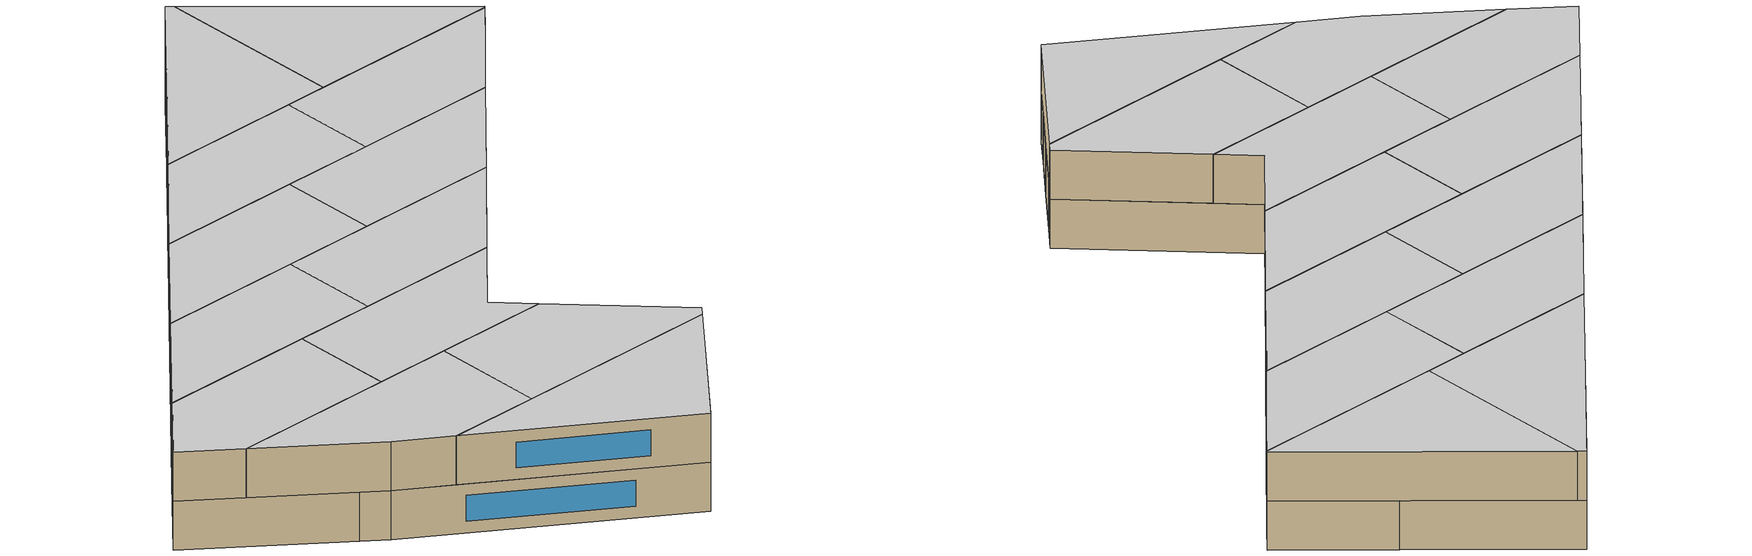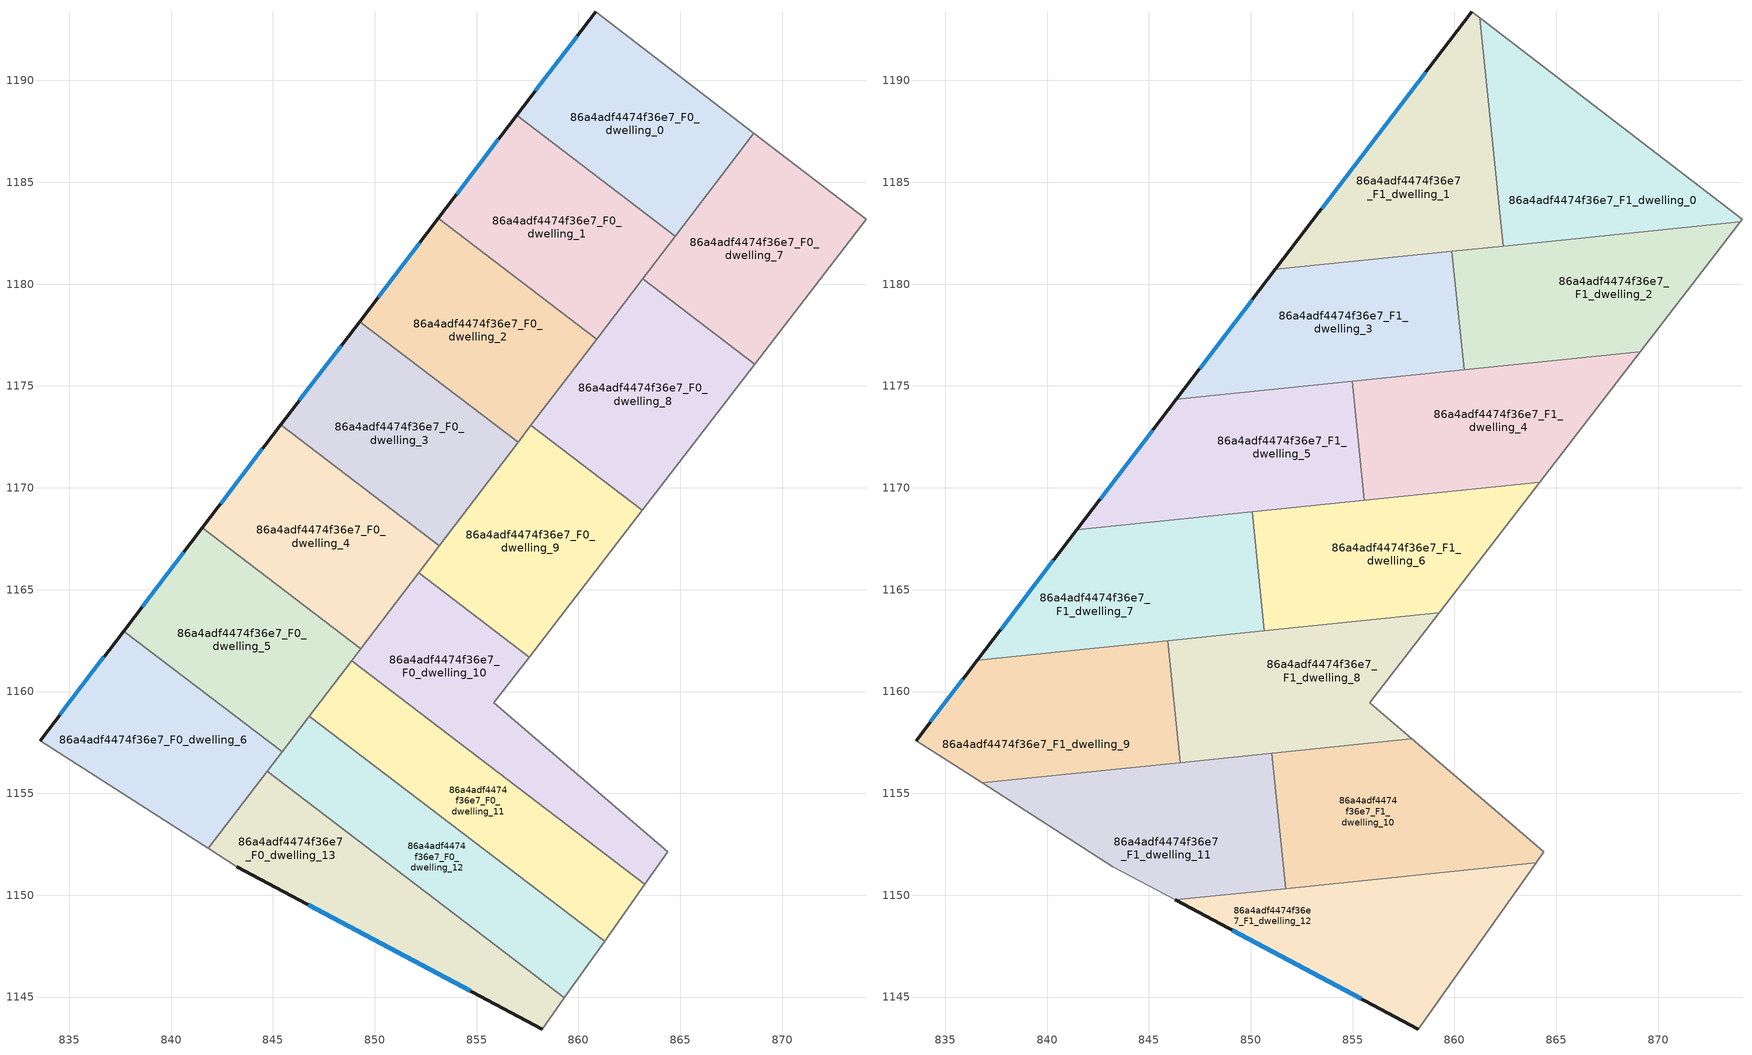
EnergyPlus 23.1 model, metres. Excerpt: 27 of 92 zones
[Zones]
86a4adf4474f36e7_F0_dwelling_0
 floor ground (EU_floor_Construction): 868.61,1187.41 864.76,1182.36 856.98,1188.29 860.85,1193.37 z0
 wall outside (EU_wall_Construction): 860.85,1193.37 856.98,1188.29 z0:3
 wall adiabatic (EU_wall_Construction): 868.61,1187.41 860.85,1193.37 z0:3
 wall to 86a4adf4474f36e7_F0_dwelling_1 (EU_wall_Construction): 856.98,1188.29 864.76,1182.36 z0:3
 wall to 86a4adf4474f36e7_F0_dwelling_7 (EU_wall_Construction): 864.76,1182.36 868.61,1187.41 z0:3
 window (EU_Window_Construction): 859.94,1192.18 857.89,1189.48 z0.7:2.3
 ceiling adiabatic (EU_roof_Construction): 864.76,1182.36 868.61,1187.41 861.23,1193.07 862.13,1184.37 z3
86a4adf4474f36e7_F0_dwelling_1
 floor ground (EU_floor_Construction): 864.76,1182.36 860.9,1177.3 853.12,1183.23 856.98,1188.29 z0
 wall outside (EU_wall_Construction): 856.98,1188.29 853.12,1183.23 z0:3
 wall to 86a4adf4474f36e7_F0_dwelling_2 (EU_wall_Construction): 853.12,1183.23 860.9,1177.3 z0:3
 wall to 86a4adf4474f36e7_F0_dwelling_8 (EU_wall_Construction): 860.9,1177.3 863.15,1180.25 z0:3
 wall to 86a4adf4474f36e7_F0_dwelling_7 (EU_wall_Construction): 863.15,1180.25 864.76,1182.36 z0:3
 window (EU_Window_Construction): 856.08,1187.1 854.03,1184.42 z0.7:2.3
 ceiling adiabatic (EU_roof_Construction): 864.56,1182.1 864.76,1182.36 862.13,1184.37 862.39,1181.87 z3
86a4adf4474f36e7_F0_dwelling_10
 floor ground (EU_floor_Construction): 857.57,1161.69 855.84,1159.44 864.39,1152.12 863.27,1150.54 848.87,1161.52 852.15,1165.83 z0
 wall to 86a4adf4474f36e7_F0_dwelling_11 (EU_wall_Construction): 848.87,1161.52 863.27,1150.54 z0:3
 wall to 86a4adf4474f36e7_F0_dwelling_9 (EU_wall_Construction): 857.57,1161.69 852.15,1165.83 z0:3
 wall adiabatic (EU_wall_Construction): 863.27,1150.54 864.39,1152.12 855.84,1159.44 857.57,1161.69 z0:3
 wall to 86a4adf4474f36e7_F0_dwelling_4 (EU_wall_Construction): 852.15,1165.83 849.31,1162.1 z0:3
 wall to 86a4adf4474f36e7_F0_dwelling_5 (EU_wall_Construction): 849.31,1162.1 848.87,1161.52 z0:3
86a4adf4474f36e7_F0_dwelling_11
 floor ground (EU_floor_Construction): 863.27,1150.54 861.28,1147.74 846.79,1158.8 848.87,1161.52 z0
 wall adiabatic (EU_wall_Construction): 861.28,1147.74 863.27,1150.54 z0:3
 wall to 86a4adf4474f36e7_F0_dwelling_12 (EU_wall_Construction): 846.79,1158.8 861.28,1147.74 z0:3
 wall to 86a4adf4474f36e7_F0_dwelling_5 (EU_wall_Construction): 848.87,1161.52 846.79,1158.8 z0:3
86a4adf4474f36e7_F0_dwelling_12
 floor ground (EU_floor_Construction): 861.28,1147.74 859.31,1144.96 844.72,1156.09 846.79,1158.8 z0
 wall adiabatic (EU_wall_Construction): 859.31,1144.96 861.28,1147.74 z0:3
 wall to 86a4adf4474f36e7_F0_dwelling_13 (EU_wall_Construction): 844.72,1156.09 859.31,1144.96 z0:3
 wall to 86a4adf4474f36e7_F0_dwelling_6 (EU_wall_Construction): 845.45,1157.04 844.72,1156.09 z0:3
 wall to 86a4adf4474f36e7_F0_dwelling_5 (EU_wall_Construction): 846.79,1158.8 845.45,1157.04 z0:3
86a4adf4474f36e7_F0_dwelling_13
 floor ground (EU_floor_Construction): 859.31,1144.96 858.22,1143.43 843.22,1151.41 841.83,1152.3 844.72,1156.09 z0
 wall outside (EU_wall_Construction): 843.22,1151.41 858.22,1143.43 z0:3
 wall adiabatic (EU_wall_Construction): 858.22,1143.43 859.31,1144.96 / 841.83,1152.3 843.22,1151.41 z0:3
 wall to 86a4adf4474f36e7_F0_dwelling_6 (EU_wall_Construction): 844.72,1156.09 841.83,1152.3 z0:3
 window (EU_Window_Construction): 846.75,1149.53 854.7,1145.3 z0.7:2.3
86a4adf4474f36e7_F0_dwelling_2
 floor ground (EU_floor_Construction): 860.9,1177.3 857.03,1172.23 849.26,1178.16 853.12,1183.23 z0
 wall outside (EU_wall_Construction): 853.12,1183.23 849.26,1178.16 z0:3
 wall to 86a4adf4474f36e7_F0_dwelling_3 (EU_wall_Construction): 849.26,1178.16 857.03,1172.23 z0:3
 wall to 86a4adf4474f36e7_F0_dwelling_9 (EU_wall_Construction): 857.03,1172.23 857.67,1173.06 z0:3
 wall to 86a4adf4474f36e7_F0_dwelling_8 (EU_wall_Construction): 857.67,1173.06 860.9,1177.3 z0:3
 window (EU_Window_Construction): 852.21,1182.04 850.17,1179.35 z0.7:2.3
86a4adf4474f36e7_F0_dwelling_3
 floor ground (EU_floor_Construction): 857.03,1172.23 853.17,1167.17 845.4,1173.1 849.26,1178.16 z0
 wall outside (EU_wall_Construction): 849.26,1178.16 845.4,1173.1 z0:3
 wall to 86a4adf4474f36e7_F0_dwelling_4 (EU_wall_Construction): 845.4,1173.1 853.17,1167.17 z0:3
 wall to 86a4adf4474f36e7_F0_dwelling_9 (EU_wall_Construction): 853.17,1167.17 857.03,1172.23 z0:3
 window (EU_Window_Construction): 848.35,1176.97 846.3,1174.29 z0.7:2.3
86a4adf4474f36e7_F0_dwelling_4
 floor ground (EU_floor_Construction): 853.17,1167.17 849.31,1162.1 841.53,1168.04 845.4,1173.1 z0
 wall outside (EU_wall_Construction): 845.4,1173.1 841.53,1168.04 z0:3
 wall to 86a4adf4474f36e7_F0_dwelling_5 (EU_wall_Construction): 841.53,1168.04 849.31,1162.1 z0:3
 wall to 86a4adf4474f36e7_F0_dwelling_9 (EU_wall_Construction): 852.15,1165.83 853.17,1167.17 z0:3
 window (EU_Window_Construction): 844.49,1171.91 842.44,1169.22 z0.7:2.3
86a4adf4474f36e7_F0_dwelling_5
 floor ground (EU_floor_Construction): 849.31,1162.1 845.45,1157.04 837.67,1162.97 841.53,1168.04 z0
 wall outside (EU_wall_Construction): 841.53,1168.04 837.67,1162.97 z0:3
 wall to 86a4adf4474f36e7_F0_dwelling_6 (EU_wall_Construction): 837.67,1162.97 845.45,1157.04 z0:3
 window (EU_Window_Construction): 840.63,1166.85 838.58,1164.16 z0.7:2.3
86a4adf4474f36e7_F0_dwelling_6
 floor ground (EU_floor_Construction): 845.45,1157.04 841.83,1152.3 833.57,1157.59 837.67,1162.97 z0
 wall outside (EU_wall_Construction): 837.67,1162.97 833.57,1157.59 z0:3
 wall adiabatic (EU_wall_Construction): 833.57,1157.59 841.83,1152.3 z0:3
 window (EU_Window_Construction): 836.71,1161.71 834.53,1158.85 z0.7:2.3
86a4adf4474f36e7_F0_dwelling_7
 floor ground (EU_floor_Construction): 874.12,1183.18 872.83,1181.5 868.65,1176.07 863.15,1180.25 868.61,1187.41 z0
 wall adiabatic (EU_wall_Construction): 868.65,1176.07 872.83,1181.5 874.12,1183.18 868.61,1187.41 z0:3
 wall to 86a4adf4474f36e7_F0_dwelling_8 (EU_wall_Construction): 863.15,1180.25 868.65,1176.07 z0:3
 ceiling adiabatic (EU_roof_Construction): 874.03,1183.07 874.12,1183.18 868.61,1187.41 864.56,1182.1 z3
86a4adf4474f36e7_F0_dwelling_8
 floor ground (EU_floor_Construction): 868.65,1176.07 863.13,1168.9 857.67,1173.06 863.15,1180.25 z0
 wall adiabatic (EU_wall_Construction): 863.13,1168.9 868.65,1176.07 z0:3
 wall to 86a4adf4474f36e7_F0_dwelling_9 (EU_wall_Construction): 857.67,1173.06 863.13,1168.9 z0:3
86a4adf4474f36e7_F0_dwelling_9
 floor ground (EU_floor_Construction): 863.13,1168.9 857.57,1161.69 852.15,1165.83 857.67,1173.06 z0
 wall adiabatic (EU_wall_Construction): 857.57,1161.69 863.13,1168.9 z0:3
86a4adf4474f36e7_F1_dwelling_0
 floor adiabatic (EU_floor_Construction): 874.12,1183.18 874.03,1183.07 862.39,1181.87 861.23,1193.07 z3
 wall adiabatic (EU_wall_Construction): 874.03,1183.07 874.12,1183.18 861.23,1193.07 z3:6
 wall to 86a4adf4474f36e7_F1_dwelling_1 (EU_wall_Construction): 861.23,1193.07 862.39,1181.87 z3:6
 wall to 86a4adf4474f36e7_F1_dwelling_2 (EU_wall_Construction): 862.39,1181.87 874.03,1183.07 z3:6
 ceiling to 86a4adf4474f36e7_F2_dwelling_0 (EU_floor_Construction): 874.03,1183.07 874.12,1183.18 861.23,1193.07 862.39,1181.87 z6
86a4adf4474f36e7_F1_dwelling_1
 floor to 86a4adf4474f36e7_F0_dwelling_1 (EU_floor_Construction): 862.13,1184.37 862.39,1181.87 855.79,1181.19 853.12,1183.23 856.98,1188.29 z3
 floor to 86a4adf4474f36e7_F0_dwelling_0 (EU_floor_Construction): 861.23,1193.07 862.13,1184.37 856.98,1188.29 860.85,1193.37 z3
 floor to 86a4adf4474f36e7_F0_dwelling_2 (EU_floor_Construction): 855.79,1181.19 851.21,1180.72 853.12,1183.23 z3
 wall outside (EU_wall_Construction): 860.85,1193.37 851.21,1180.72 z3:6
 wall adiabatic (EU_wall_Construction): 861.23,1193.07 860.85,1193.37 z3:6
 wall to 86a4adf4474f36e7_F1_dwelling_3 (EU_wall_Construction): 851.21,1180.72 859.88,1181.61 z3:6
 wall to 86a4adf4474f36e7_F1_dwelling_2 (EU_wall_Construction): 859.88,1181.61 862.39,1181.87 z3:6
 window (EU_Window_Construction): 858.59,1190.4 853.48,1183.69 z3.7:5.3
 ceiling to 86a4adf4474f36e7_F2_dwelling_1 (EU_floor_Construction): 862.39,1181.87 861.23,1193.07 860.85,1193.37 851.21,1180.72 z6
86a4adf4474f36e7_F1_dwelling_10
 floor to 86a4adf4474f36e7_F0_dwelling_11 (EU_floor_Construction): 862.14,1151.4 857.16,1150.89 851.2,1155.43 851.04,1156.98 854.38,1157.32 z3
 floor to 86a4adf4474f36e7_F0_dwelling_10 (EU_floor_Construction): 864.39,1152.12 864.01,1151.59 862.14,1151.4 854.38,1157.32 857.9,1157.68 z3
 floor to 86a4adf4474f36e7_F0_dwelling_12 (EU_floor_Construction): 857.16,1150.89 852.21,1150.38 851.68,1150.79 851.2,1155.43 z3
 floor to 86a4adf4474f36e7_F0_dwelling_13 (EU_floor_Construction): 852.21,1150.38 851.72,1150.33 851.68,1150.79 z3
 wall adiabatic (EU_wall_Construction): 864.01,1151.59 864.39,1152.12 857.9,1157.68 z3:6
 wall to 86a4adf4474f36e7_F1_dwelling_11 (EU_wall_Construction): 851.04,1156.98 851.72,1150.33 z3:6
 wall to 86a4adf4474f36e7_F1_dwelling_12 (EU_wall_Construction): 851.72,1150.33 864.01,1151.59 z3:6
 wall to 86a4adf4474f36e7_F1_dwelling_8 (EU_wall_Construction): 857.9,1157.68 851.04,1156.98 z3:6
 ceiling to 86a4adf4474f36e7_F2_dwelling_10 (EU_floor_Construction): 864.01,1151.59 864.39,1152.12 857.9,1157.68 851.04,1156.98 851.72,1150.33 z6
86a4adf4474f36e7_F1_dwelling_11
 floor to 86a4adf4474f36e7_F0_dwelling_13 (EU_floor_Construction): 851.68,1150.79 851.72,1150.33 846.3,1149.77 843.22,1151.41 841.83,1152.3 844.72,1156.09 z3
 floor to 86a4adf4474f36e7_F0_dwelling_12 (EU_floor_Construction): 851.2,1155.43 851.68,1150.79 844.72,1156.09 844.92,1156.35 849.4,1156.81 z3
 floor to 86a4adf4474f36e7_F0_dwelling_6 (EU_floor_Construction): 844.92,1156.35 841.83,1152.3 836.81,1155.51 z3
 floor to 86a4adf4474f36e7_F0_dwelling_11 (EU_floor_Construction): 851.04,1156.98 851.2,1155.43 849.4,1156.81 z3
 wall adiabatic (EU_wall_Construction): 836.81,1155.51 843.22,1151.41 846.3,1149.77 z3:6
 wall to 86a4adf4474f36e7_F1_dwelling_9 (EU_wall_Construction): 846.53,1156.51 836.81,1155.51 z3:6
 wall to 86a4adf4474f36e7_F1_dwelling_12 (EU_wall_Construction): 846.3,1149.77 851.72,1150.33 z3:6
 wall to 86a4adf4474f36e7_F1_dwelling_8 (EU_wall_Construction): 851.04,1156.98 846.53,1156.51 z3:6
 ceiling to 86a4adf4474f36e7_F2_dwelling_11 (EU_floor_Construction): 851.72,1150.33 851.04,1156.98 836.81,1155.51 843.22,1151.41 846.3,1149.77 z6
86a4adf4474f36e7_F1_dwelling_12
 floor to 86a4adf4474f36e7_F0_dwelling_12 (EU_floor_Construction): 861.28,1147.74 859.31,1144.96 852.21,1150.38 857.16,1150.89 z3
 floor to 86a4adf4474f36e7_F0_dwelling_11 (EU_floor_Construction): 863.27,1150.54 861.28,1147.74 857.16,1150.89 862.14,1151.4 z3
 floor to 86a4adf4474f36e7_F0_dwelling_13 (EU_floor_Construction): 859.31,1144.96 858.22,1143.43 846.3,1149.77 852.21,1150.38 z3
 floor to 86a4adf4474f36e7_F0_dwelling_10 (EU_floor_Construction): 864.01,1151.59 863.27,1150.54 862.14,1151.4 z3
 wall outside (EU_wall_Construction): 846.3,1149.77 858.22,1143.43 z3:6
 wall adiabatic (EU_wall_Construction): 858.22,1143.43 864.01,1151.59 z3:6
 window (EU_Window_Construction): 849.1,1148.28 855.42,1144.92 z3.7:5.3
 ceiling to 86a4adf4474f36e7_F2_dwelling_12 (EU_floor_Construction): 858.22,1143.43 864.01,1151.59 846.3,1149.77 z6
86a4adf4474f36e7_F1_dwelling_2
 floor to 86a4adf4474f36e7_F0_dwelling_7 (EU_floor_Construction): 874.03,1183.07 872.83,1181.5 869.12,1176.68 867.99,1176.57 863.15,1180.25 864.56,1182.1 z3
 floor to 86a4adf4474f36e7_F0_dwelling_1 (EU_floor_Construction): 864.56,1182.1 860.9,1177.3 860.27,1177.77 859.88,1181.61 z3
 floor to 86a4adf4474f36e7_F0_dwelling_2 (EU_floor_Construction): 860.9,1177.3 860.39,1176.63 860.27,1177.77 z3
 floor to 86a4adf4474f36e7_F0_dwelling_8 (EU_floor_Construction): 867.99,1176.57 860.48,1175.79 860.39,1176.63 863.15,1180.25 z3
 wall adiabatic (EU_wall_Construction): 869.12,1176.68 872.83,1181.5 874.03,1183.07 z3:6
 wall to 86a4adf4474f36e7_F1_dwelling_3 (EU_wall_Construction): 859.88,1181.61 860.48,1175.79 z3:6
 wall to 86a4adf4474f36e7_F1_dwelling_4 (EU_wall_Construction): 860.48,1175.79 869.12,1176.68 z3:6
 ceiling to 86a4adf4474f36e7_F2_dwelling_2 (EU_floor_Construction): 869.12,1176.68 872.83,1181.5 874.03,1183.07 859.88,1181.61 860.48,1175.79 z6
86a4adf4474f36e7_F1_dwelling_3
 floor to 86a4adf4474f36e7_F0_dwelling_2 (EU_floor_Construction): 860.27,1177.77 860.39,1176.63 859.69,1175.71 853.33,1175.06 849.26,1178.16 851.21,1180.72 855.79,1181.19 z3
 floor to 86a4adf4474f36e7_F0_dwelling_8 (EU_floor_Construction): 860.39,1176.63 860.48,1175.79 859.69,1175.71 z3
 floor to 86a4adf4474f36e7_F0_dwelling_3 (EU_floor_Construction): 853.33,1175.06 846.34,1174.34 849.26,1178.16 z3
 floor to 86a4adf4474f36e7_F0_dwelling_1 (EU_floor_Construction): 859.88,1181.61 860.27,1177.77 855.79,1181.19 z3
 wall outside (EU_wall_Construction): 851.21,1180.72 846.34,1174.34 z3:6
 wall to 86a4adf4474f36e7_F1_dwelling_5 (EU_wall_Construction): 846.34,1174.34 854.98,1175.23 z3:6
 wall to 86a4adf4474f36e7_F1_dwelling_4 (EU_wall_Construction): 854.98,1175.23 860.48,1175.79 z3:6
 window (EU_Window_Construction): 850.07,1179.22 847.49,1175.84 z3.7:5.3
 ceiling to 86a4adf4474f36e7_F2_dwelling_3 (EU_floor_Construction): 860.48,1175.79 859.88,1181.61 851.21,1180.72 846.34,1174.34 z6
86a4adf4474f36e7_F1_dwelling_4
 floor to 86a4adf4474f36e7_F0_dwelling_8 (EU_floor_Construction): 868.65,1176.07 864.19,1170.28 861.66,1170.02 857.67,1173.06 859.69,1175.71 867.99,1176.57 z3
 floor to 86a4adf4474f36e7_F0_dwelling_2 (EU_floor_Construction): 859.69,1175.71 857.03,1172.23 855.14,1173.68 854.98,1175.23 z3
 floor to 86a4adf4474f36e7_F0_dwelling_7 (EU_floor_Construction): 869.12,1176.68 868.65,1176.07 867.99,1176.57 z3
 floor to 86a4adf4474f36e7_F0_dwelling_9 (EU_floor_Construction): 861.66,1170.02 855.58,1169.39 855.49,1170.21 857.67,1173.06 z3
 floor to 86a4adf4474f36e7_F0_dwelling_3 (EU_floor_Construction): 857.03,1172.23 855.49,1170.21 855.14,1173.68 z3
 wall to 86a4adf4474f36e7_F1_dwelling_5 (EU_wall_Construction): 854.98,1175.23 855.58,1169.39 z3:6
 wall adiabatic (EU_wall_Construction): 864.19,1170.28 869.12,1176.68 z3:6
 wall to 86a4adf4474f36e7_F1_dwelling_6 (EU_wall_Construction): 855.58,1169.39 864.19,1170.28 z3:6
 ceiling to 86a4adf4474f36e7_F2_dwelling_4 (EU_floor_Construction): 864.19,1170.28 869.12,1176.68 854.98,1175.23 855.58,1169.39 z6
86a4adf4474f36e7_F1_dwelling_5
 floor to 86a4adf4474f36e7_F0_dwelling_3 (EU_floor_Construction): 855.14,1173.68 855.49,1170.21 854.81,1169.31 850.89,1168.91 845.4,1173.1 846.34,1174.34 853.33,1175.06 z3
 floor to 86a4adf4474f36e7_F0_dwelling_4 (EU_floor_Construction): 850.89,1168.91 841.64,1167.96 841.54,1168.03 845.4,1173.1 z3
 floor to 86a4adf4474f36e7_F0_dwelling_2 (EU_floor_Construction): 854.98,1175.23 855.14,1173.68 853.33,1175.06 z3
 floor to 86a4adf4474f36e7_F0_dwelling_9 (EU_floor_Construction): 855.49,1170.21 855.58,1169.39 854.81,1169.31 z3
 wall outside (EU_wall_Construction): 846.34,1174.34 841.46,1167.94 z3:6
 wall to 86a4adf4474f36e7_F1_dwelling_7 (EU_wall_Construction): 841.46,1167.94 850.07,1168.83 z3:6
 wall to 86a4adf4474f36e7_F1_dwelling_6 (EU_wall_Construction): 850.07,1168.83 855.58,1169.39 z3:6
 window (EU_Window_Construction): 845.2,1172.84 842.61,1169.44 z3.7:5.3
 ceiling to 86a4adf4474f36e7_F2_dwelling_5 (EU_floor_Construction): 855.58,1169.39 854.98,1175.23 846.34,1174.34 841.46,1167.94 z6
86a4adf4474f36e7_F1_dwelling_6
 floor to 86a4adf4474f36e7_F0_dwelling_9 (EU_floor_Construction): 863.13,1168.9 859.25,1163.86 855.26,1163.45 852.15,1165.83 854.81,1169.31 861.66,1170.02 z3
 floor to 86a4adf4474f36e7_F0_dwelling_3 (EU_floor_Construction): 854.81,1169.31 853.17,1167.17 850.89,1168.91 z3
 floor to 86a4adf4474f36e7_F0_dwelling_8 (EU_floor_Construction): 864.19,1170.28 863.13,1168.9 861.66,1170.02 z3
 floor to 86a4adf4474f36e7_F0_dwelling_10 (EU_floor_Construction): 855.26,1163.45 850.67,1162.98 850.59,1163.78 852.15,1165.83 z3
 floor to 86a4adf4474f36e7_F0_dwelling_4 (EU_floor_Construction): 853.17,1167.17 850.59,1163.78 850.07,1168.83 850.89,1168.91 z3
 wall to 86a4adf4474f36e7_F1_dwelling_7 (EU_wall_Construction): 850.07,1168.83 850.67,1162.98 z3:6
 wall adiabatic (EU_wall_Construction): 859.25,1163.86 864.19,1170.28 z3:6
 wall to 86a4adf4474f36e7_F1_dwelling_8 (EU_wall_Construction): 850.67,1162.98 859.25,1163.86 z3:6
 ceiling to 86a4adf4474f36e7_F2_dwelling_6 (EU_floor_Construction): 859.25,1163.86 864.19,1170.28 850.07,1168.83 850.67,1162.98 z6
86a4adf4474f36e7_F1_dwelling_7
 floor to 86a4adf4474f36e7_F0_dwelling_4 (EU_floor_Construction): 850.07,1168.83 850.59,1163.78 849.92,1162.9 848.46,1162.75 841.64,1167.96 z3
 floor to 86a4adf4474f36e7_F0_dwelling_10 (EU_floor_Construction): 850.59,1163.78 850.67,1162.98 849.92,1162.9 z3
 floor to 86a4adf4474f36e7_F0_dwelling_6 (EU_floor_Construction): 839.21,1161.8 836.57,1161.53 837.67,1162.97 z3
 floor to 86a4adf4474f36e7_F0_dwelling_5 (EU_floor_Construction): 848.46,1162.75 839.21,1161.8 837.67,1162.97 841.46,1167.94 841.64,1167.96 z3
 wall outside (EU_wall_Construction): 841.46,1167.94 836.57,1161.53 z3:6
 wall to 86a4adf4474f36e7_F1_dwelling_9 (EU_wall_Construction): 836.57,1161.53 845.91,1162.49 z3:6
 wall to 86a4adf4474f36e7_F1_dwelling_8 (EU_wall_Construction): 845.91,1162.49 850.67,1162.98 z3:6
 window (EU_Window_Construction): 840.32,1166.44 837.72,1163.03 z3.7:5.3
 ceiling to 86a4adf4474f36e7_F2_dwelling_7 (EU_floor_Construction): 850.67,1162.98 850.07,1168.83 841.46,1167.94 836.57,1161.53 z6
86a4adf4474f36e7_F1_dwelling_8
 floor to 86a4adf4474f36e7_F0_dwelling_10 (EU_floor_Construction): 857.57,1161.69 855.84,1159.44 857.9,1157.68 854.38,1157.32 848.87,1161.52 849.92,1162.9 855.26,1163.45 z3
 floor to 86a4adf4474f36e7_F0_dwelling_11 (EU_floor_Construction): 854.38,1157.32 849.4,1156.81 846.79,1158.8 848.87,1161.52 z3
 floor to 86a4adf4474f36e7_F0_dwelling_9 (EU_floor_Construction): 859.25,1163.86 857.57,1161.69 855.26,1163.45 z3
 floor to 86a4adf4474f36e7_F0_dwelling_4 (EU_floor_Construction): 849.92,1162.9 849.31,1162.1 848.46,1162.75 z3
 floor to 86a4adf4474f36e7_F0_dwelling_12 (EU_floor_Construction): 849.4,1156.81 846.53,1156.51 846.35,1158.22 846.79,1158.8 z3
 floor to 86a4adf4474f36e7_F0_dwelling_5 (EU_floor_Construction): 849.31,1162.1 846.35,1158.22 845.91,1162.49 848.46,1162.75 z3
 wall adiabatic (EU_wall_Construction): 857.9,1157.68 855.84,1159.44 859.25,1163.86 z3:6
 wall to 86a4adf4474f36e7_F1_dwelling_9 (EU_wall_Construction): 845.91,1162.49 846.53,1156.51 z3:6
 ceiling to 86a4adf4474f36e7_F2_dwelling_8 (EU_floor_Construction): 857.9,1157.68 855.84,1159.44 859.25,1163.86 845.91,1162.49 846.53,1156.51 z6
86a4adf4474f36e7_F1_dwelling_9
 floor to 86a4adf4474f36e7_F0_dwelling_6 (EU_floor_Construction): 845.45,1157.04 844.92,1156.35 836.81,1155.51 833.57,1157.59 836.57,1161.53 839.21,1161.8 z3
 floor to 86a4adf4474f36e7_F0_dwelling_5 (EU_floor_Construction): 845.91,1162.49 846.35,1158.22 845.45,1157.04 839.21,1161.8 z3
 floor to 86a4adf4474f36e7_F0_dwelling_12 (EU_floor_Construction): 846.35,1158.22 846.53,1156.51 844.92,1156.35 z3
 wall outside (EU_wall_Construction): 836.57,1161.53 833.57,1157.59 z3:6
 wall adiabatic (EU_wall_Construction): 833.57,1157.59 836.81,1155.51 z3:6
 window (EU_Window_Construction): 835.87,1160.6 834.27,1158.51 z3.7:5.3
 ceiling to 86a4adf4474f36e7_F2_dwelling_9 (EU_floor_Construction): 846.53,1156.51 845.91,1162.49 836.57,1161.53 833.57,1157.59 836.81,1155.51 z6
[Building]
EU S2 Campaign: North Axis=0; Terrain=City; Solar Distribution=FullExterior
[Site:Location]
Budapest.Ferenc.Liszt.Intl.AP: Latitude=47.437; Longitude=19.256; Time Zone=1; Elevation=185
[SizingPeriod:WeatherFileDays]
AnnualSizingPeriod: Begin Month=1; Begin Day of Month=1; End Month=12; End Day of Month=31; Day of Week for Start Day=Monday; Use Weather File Daylight Saving Period=No; Use Weather File Rain and Snow Indicators=No
[MATERIAL]
EU_InternalMass_Material: Roughness=MediumRough; Thickness=0.1; Conductivity=1; Density=1800; Specific Heat=900; Thermal Absorptance=0.9; Solar Absorptance=0.7; Visible Absorptance=0.7
[MATERIAL:NOMASS] Roughness=MediumRough; Thermal Absorptance=0.9; Solar Absorptance=0.7; Visible Absorptance=0.7
Name | Thermal Resistance
EU_wall_NoMass | 0.832559
EU_roof_NoMass | 1.39638
EU_floor_NoMass | 0.872794
[WINDOWMATERIAL:SIMPLEGLAZINGSYSTEM]
EU_Window_SimpleGlazing: UFactor=2.79869; Solar Heat Gain Coefficient=0.75; Visible Transmittance=0.75
[CONSTRUCTION]
EU_wall_Construction: EU_wall_NoMass
EU_roof_Construction: EU_roof_NoMass
EU_floor_Construction: EU_floor_NoMass
EU_Window_Construction: EU_Window_SimpleGlazing
EU_InternalMass_Construction: EU_InternalMass_Material
[ZONE] Type=1; Multiplier=1; Ceiling Height=autocalculate; Floor Area=autocalculate; Part of Total Floor Area=Yes
Name | Volume
86a4adf4474f36e7_F0_dwelling_0 | 186.85
86a4adf4474f36e7_F1_dwelling_0 | 201.235
86a4adf4474f36e7_F0_dwelling_1 | 186.847
86a4adf4474f36e7_F1_dwelling_1; 86a4adf4474f36e7_F1_dwelling_7 | 201.223
86a4adf4474f36e7_F0_dwelling_10; 86a4adf4474f36e7_F0_dwelling_5 | 186.865
86a4adf4474f36e7_F1_dwelling_10 | 201.226
86a4adf4474f36e7_F0_dwelling_11 | 186.878
86a4adf4474f36e7_F1_dwelling_11 | 201.24
86a4adf4474f36e7_F0_dwelling_12 | 186.833
86a4adf4474f36e7_F1_dwelling_12 | 201.221
86a4adf4474f36e7_F0_dwelling_13; 86a4adf4474f36e7_F0_dwelling_3 | 186.855
86a4adf4474f36e7_F0_dwelling_2 | 186.837
86a4adf4474f36e7_F1_dwelling_2; 86a4adf4474f36e7_F1_dwelling_8 | 201.218
86a4adf4474f36e7_F1_dwelling_3 | 201.192
86a4adf4474f36e7_F0_dwelling_4 | 186.849
86a4adf4474f36e7_F1_dwelling_4 | 201.239
86a4adf4474f36e7_F1_dwelling_5 | 201.242
86a4adf4474f36e7_F0_dwelling_6 | 186.852
86a4adf4474f36e7_F1_dwelling_6 | 201.22
86a4adf4474f36e7_F0_dwelling_7 | 186.876
86a4adf4474f36e7_F0_dwelling_8 | 186.854
86a4adf4474f36e7_F0_dwelling_9 | 186.862
86a4adf4474f36e7_F1_dwelling_9 | 201.194
[INTERNALMASS] Construction=EU_InternalMass_Construction
Name | Zone or ZoneList | Surface Area
86a4adf4474f36e7_F0_dwelling_0_EU_InternalMass | 86a4adf4474f36e7_F0_dwelling_0 | 62.2835
86a4adf4474f36e7_F0_dwelling_1_EU_InternalMass | 86a4adf4474f36e7_F0_dwelling_1 | 62.2824
86a4adf4474f36e7_F0_dwelling_2_EU_InternalMass | 86a4adf4474f36e7_F0_dwelling_2 | 62.2789
86a4adf4474f36e7_F0_dwelling_3_EU_InternalMass | 86a4adf4474f36e7_F0_dwelling_3 | 62.2851
86a4adf4474f36e7_F0_dwelling_4_EU_InternalMass | 86a4adf4474f36e7_F0_dwelling_4 | 62.2828
86a4adf4474f36e7_F0_dwelling_5_EU_InternalMass | 86a4adf4474f36e7_F0_dwelling_5 | 62.2883
86a4adf4474f36e7_F0_dwelling_6_EU_InternalMass | 86a4adf4474f36e7_F0_dwelling_6 | 62.2839
86a4adf4474f36e7_F0_dwelling_7_EU_InternalMass | 86a4adf4474f36e7_F0_dwelling_7 | 62.2921
86a4adf4474f36e7_F0_dwelling_8_EU_InternalMass | 86a4adf4474f36e7_F0_dwelling_8 | 62.2846
86a4adf4474f36e7_F0_dwelling_9_EU_InternalMass | 86a4adf4474f36e7_F0_dwelling_9 | 62.2874
86a4adf4474f36e7_F0_dwelling_10_EU_InternalMass | 86a4adf4474f36e7_F0_dwelling_10 | 62.2885
86a4adf4474f36e7_F0_dwelling_11_EU_InternalMass | 86a4adf4474f36e7_F0_dwelling_11 | 62.2926
86a4adf4474f36e7_F0_dwelling_12_EU_InternalMass | 86a4adf4474f36e7_F0_dwelling_12 | 62.2775
86a4adf4474f36e7_F0_dwelling_13_EU_InternalMass | 86a4adf4474f36e7_F0_dwelling_13 | 62.285
86a4adf4474f36e7_F1_dwelling_0_EU_InternalMass | 86a4adf4474f36e7_F1_dwelling_0 | 67.0786
86a4adf4474f36e7_F1_dwelling_1_EU_InternalMass | 86a4adf4474f36e7_F1_dwelling_1 | 67.0716
86a4adf4474f36e7_F1_dwelling_2_EU_InternalMass | 86a4adf4474f36e7_F1_dwelling_2 | 67.0738
86a4adf4474f36e7_F1_dwelling_3_EU_InternalMass | 86a4adf4474f36e7_F1_dwelling_3 | 67.0647
86a4adf4474f36e7_F1_dwelling_4_EU_InternalMass | 86a4adf4474f36e7_F1_dwelling_4 | 67.0797
86a4adf4474f36e7_F1_dwelling_5_EU_InternalMass | 86a4adf4474f36e7_F1_dwelling_5 | 67.0796
86a4adf4474f36e7_F1_dwelling_6_EU_InternalMass | 86a4adf4474f36e7_F1_dwelling_6 | 67.0741
86a4adf4474f36e7_F1_dwelling_7_EU_InternalMass | 86a4adf4474f36e7_F1_dwelling_7 | 67.0757
86a4adf4474f36e7_F1_dwelling_8_EU_InternalMass | 86a4adf4474f36e7_F1_dwelling_8 | 67.0721
86a4adf4474f36e7_F1_dwelling_9_EU_InternalMass | 86a4adf4474f36e7_F1_dwelling_9 | 67.0655
86a4adf4474f36e7_F1_dwelling_10_EU_InternalMass | 86a4adf4474f36e7_F1_dwelling_10 | 67.0737
86a4adf4474f36e7_F1_dwelling_11_EU_InternalMass | 86a4adf4474f36e7_F1_dwelling_11 | 67.0805
86a4adf4474f36e7_F1_dwelling_12_EU_InternalMass | 86a4adf4474f36e7_F1_dwelling_12 | 67.0738
[OTHEREQUIPMENT] Fuel Type=Electricity; Design Level Calculation Method=Watts/Area; Power per Zone Floor Area=1; Fraction Latent=0; Fraction Radiant=0; Fraction Lost=0; Carbon Dioxide Generation Rate=0; EndUse Subcategory=EU_Step8_InternalGains
Name | Zone or ZoneList or Space or SpaceList | Schedule
EU_Step8_InternalGain_86a4adf4474f36e7_F0_dwelling_0_f000 | 86a4adf4474f36e7_F0_dwelling_0 | EU_Step8_GainSchedule_86a4adf4474f36e7_F0_dwelling_0_f000
EU_Step8_InternalGain_86a4adf4474f36e7_F0_dwelling_1_f000 | 86a4adf4474f36e7_F0_dwelling_1 | EU_Step8_GainSchedule_86a4adf4474f36e7_F0_dwelling_1_f000
EU_Step8_InternalGain_86a4adf4474f36e7_F0_dwelling_2_f000 | 86a4adf4474f36e7_F0_dwelling_2 | EU_Step8_GainSchedule_86a4adf4474f36e7_F0_dwelling_2_f000
EU_Step8_InternalGain_86a4adf4474f36e7_F0_dwelling_3_f000 | 86a4adf4474f36e7_F0_dwelling_3 | EU_Step8_GainSchedule_86a4adf4474f36e7_F0_dwelling_3_f000
EU_Step8_InternalGain_86a4adf4474f36e7_F0_dwelling_4_f000 | 86a4adf4474f36e7_F0_dwelling_4 | EU_Step8_GainSchedule_86a4adf4474f36e7_F0_dwelling_4_f000
EU_Step8_InternalGain_86a4adf4474f36e7_F0_dwelling_5_f000 | 86a4adf4474f36e7_F0_dwelling_5 | EU_Step8_GainSchedule_86a4adf4474f36e7_F0_dwelling_5_f000
EU_Step8_InternalGain_86a4adf4474f36e7_F0_dwelling_6_f000 | 86a4adf4474f36e7_F0_dwelling_6 | EU_Step8_GainSchedule_86a4adf4474f36e7_F0_dwelling_6_f000
EU_Step8_InternalGain_86a4adf4474f36e7_F0_dwelling_7_f000 | 86a4adf4474f36e7_F0_dwelling_7 | EU_Step8_GainSchedule_86a4adf4474f36e7_F0_dwelling_7_f000
EU_Step8_InternalGain_86a4adf4474f36e7_F0_dwelling_8_f000 | 86a4adf4474f36e7_F0_dwelling_8 | EU_Step8_GainSchedule_86a4adf4474f36e7_F0_dwelling_8_f000
EU_Step8_InternalGain_86a4adf4474f36e7_F0_dwelling_9_f000 | 86a4adf4474f36e7_F0_dwelling_9 | EU_Step8_GainSchedule_86a4adf4474f36e7_F0_dwelling_9_f000
EU_Step8_InternalGain_86a4adf4474f36e7_F0_dwelling_10_f000 | 86a4adf4474f36e7_F0_dwelling_10 | EU_Step8_GainSchedule_86a4adf4474f36e7_F0_dwelling_10_f000
EU_Step8_InternalGain_86a4adf4474f36e7_F0_dwelling_11_f000 | 86a4adf4474f36e7_F0_dwelling_11 | EU_Step8_GainSchedule_86a4adf4474f36e7_F0_dwelling_11_f000
EU_Step8_InternalGain_86a4adf4474f36e7_F0_dwelling_12_f000 | 86a4adf4474f36e7_F0_dwelling_12 | EU_Step8_GainSchedule_86a4adf4474f36e7_F0_dwelling_12_f000
EU_Step8_InternalGain_86a4adf4474f36e7_F0_dwelling_13_f000 | 86a4adf4474f36e7_F0_dwelling_13 | EU_Step8_GainSchedule_86a4adf4474f36e7_F0_dwelling_13_f000
EU_Step8_InternalGain_86a4adf4474f36e7_F1_dwelling_0_f000 | 86a4adf4474f36e7_F1_dwelling_0 | EU_Step8_GainSchedule_86a4adf4474f36e7_F1_dwelling_0_f000
EU_Step8_InternalGain_86a4adf4474f36e7_F1_dwelling_1_f000 | 86a4adf4474f36e7_F1_dwelling_1 | EU_Step8_GainSchedule_86a4adf4474f36e7_F1_dwelling_1_f000
EU_Step8_InternalGain_86a4adf4474f36e7_F1_dwelling_2_f000 | 86a4adf4474f36e7_F1_dwelling_2 | EU_Step8_GainSchedule_86a4adf4474f36e7_F1_dwelling_2_f000
EU_Step8_InternalGain_86a4adf4474f36e7_F1_dwelling_3_f000 | 86a4adf4474f36e7_F1_dwelling_3 | EU_Step8_GainSchedule_86a4adf4474f36e7_F1_dwelling_3_f000
EU_Step8_InternalGain_86a4adf4474f36e7_F1_dwelling_4_f000 | 86a4adf4474f36e7_F1_dwelling_4 | EU_Step8_GainSchedule_86a4adf4474f36e7_F1_dwelling_4_f000
EU_Step8_InternalGain_86a4adf4474f36e7_F1_dwelling_5_f000 | 86a4adf4474f36e7_F1_dwelling_5 | EU_Step8_GainSchedule_86a4adf4474f36e7_F1_dwelling_5_f000
EU_Step8_InternalGain_86a4adf4474f36e7_F1_dwelling_6_f000 | 86a4adf4474f36e7_F1_dwelling_6 | EU_Step8_GainSchedule_86a4adf4474f36e7_F1_dwelling_6_f000
EU_Step8_InternalGain_86a4adf4474f36e7_F1_dwelling_7_f000 | 86a4adf4474f36e7_F1_dwelling_7 | EU_Step8_GainSchedule_86a4adf4474f36e7_F1_dwelling_7_f000
EU_Step8_InternalGain_86a4adf4474f36e7_F1_dwelling_8_f000 | 86a4adf4474f36e7_F1_dwelling_8 | EU_Step8_GainSchedule_86a4adf4474f36e7_F1_dwelling_8_f000
EU_Step8_InternalGain_86a4adf4474f36e7_F1_dwelling_9_f000 | 86a4adf4474f36e7_F1_dwelling_9 | EU_Step8_GainSchedule_86a4adf4474f36e7_F1_dwelling_9_f000
EU_Step8_InternalGain_86a4adf4474f36e7_F1_dwelling_10_f000 | 86a4adf4474f36e7_F1_dwelling_10 | EU_Step8_GainSchedule_86a4adf4474f36e7_F1_dwelling_10_f000
EU_Step8_InternalGain_86a4adf4474f36e7_F1_dwelling_11_f000 | 86a4adf4474f36e7_F1_dwelling_11 | EU_Step8_GainSchedule_86a4adf4474f36e7_F1_dwelling_11_f000
EU_Step8_InternalGain_86a4adf4474f36e7_F1_dwelling_12_f000 | 86a4adf4474f36e7_F1_dwelling_12 | EU_Step8_GainSchedule_86a4adf4474f36e7_F1_dwelling_12_f000
[ZONEVENTILATION:DESIGNFLOWRATE] Schedule=EU_AlwaysOn; Design Flow Rate Calculation Method=AirChanges/Hour; Air Changes per Hour=0.475469; Ventilation Type=Natural; Fan Pressure Rise=0; Fan Total Efficiency=1; Constant Term Coefficient=1; Temperature Term Coefficient=0; Velocity Term Coefficient=0; Velocity Squared Term Coefficient=0; Minimum Indoor Temperature=-100; Maximum Indoor Temperature=100; Delta Temperature=-100; Minimum Outdoor Temperature=-100; Maximum Outdoor Temperature=100; Maximum Wind Speed=40
Name | Zone or ZoneList or Space or SpaceList
EU_ConstantAir_86a4adf4474f36e7_F0_dwelling_0 | 86a4adf4474f36e7_F0_dwelling_0
EU_ConstantAir_86a4adf4474f36e7_F0_dwelling_1 | 86a4adf4474f36e7_F0_dwelling_1
EU_ConstantAir_86a4adf4474f36e7_F0_dwelling_2 | 86a4adf4474f36e7_F0_dwelling_2
EU_ConstantAir_86a4adf4474f36e7_F0_dwelling_3 | 86a4adf4474f36e7_F0_dwelling_3
EU_ConstantAir_86a4adf4474f36e7_F0_dwelling_4 | 86a4adf4474f36e7_F0_dwelling_4
EU_ConstantAir_86a4adf4474f36e7_F0_dwelling_5 | 86a4adf4474f36e7_F0_dwelling_5
EU_ConstantAir_86a4adf4474f36e7_F0_dwelling_6 | 86a4adf4474f36e7_F0_dwelling_6
EU_ConstantAir_86a4adf4474f36e7_F0_dwelling_7 | 86a4adf4474f36e7_F0_dwelling_7
EU_ConstantAir_86a4adf4474f36e7_F0_dwelling_8 | 86a4adf4474f36e7_F0_dwelling_8
EU_ConstantAir_86a4adf4474f36e7_F0_dwelling_9 | 86a4adf4474f36e7_F0_dwelling_9
EU_ConstantAir_86a4adf4474f36e7_F0_dwelling_10 | 86a4adf4474f36e7_F0_dwelling_10
EU_ConstantAir_86a4adf4474f36e7_F0_dwelling_11 | 86a4adf4474f36e7_F0_dwelling_11
EU_ConstantAir_86a4adf4474f36e7_F0_dwelling_12 | 86a4adf4474f36e7_F0_dwelling_12
EU_ConstantAir_86a4adf4474f36e7_F0_dwelling_13 | 86a4adf4474f36e7_F0_dwelling_13
EU_ConstantAir_86a4adf4474f36e7_F1_dwelling_0 | 86a4adf4474f36e7_F1_dwelling_0
EU_ConstantAir_86a4adf4474f36e7_F1_dwelling_1 | 86a4adf4474f36e7_F1_dwelling_1
EU_ConstantAir_86a4adf4474f36e7_F1_dwelling_2 | 86a4adf4474f36e7_F1_dwelling_2
EU_ConstantAir_86a4adf4474f36e7_F1_dwelling_3 | 86a4adf4474f36e7_F1_dwelling_3
EU_ConstantAir_86a4adf4474f36e7_F1_dwelling_4 | 86a4adf4474f36e7_F1_dwelling_4
EU_ConstantAir_86a4adf4474f36e7_F1_dwelling_5 | 86a4adf4474f36e7_F1_dwelling_5
EU_ConstantAir_86a4adf4474f36e7_F1_dwelling_6 | 86a4adf4474f36e7_F1_dwelling_6
EU_ConstantAir_86a4adf4474f36e7_F1_dwelling_7 | 86a4adf4474f36e7_F1_dwelling_7
EU_ConstantAir_86a4adf4474f36e7_F1_dwelling_8 | 86a4adf4474f36e7_F1_dwelling_8
EU_ConstantAir_86a4adf4474f36e7_F1_dwelling_9 | 86a4adf4474f36e7_F1_dwelling_9
EU_ConstantAir_86a4adf4474f36e7_F1_dwelling_10 | 86a4adf4474f36e7_F1_dwelling_10
EU_ConstantAir_86a4adf4474f36e7_F1_dwelling_11 | 86a4adf4474f36e7_F1_dwelling_11
EU_ConstantAir_86a4adf4474f36e7_F1_dwelling_12 | 86a4adf4474f36e7_F1_dwelling_12
[HVACTEMPLATE:THERMOSTAT] Constant Heating Setpoint=20; Constant Cooling Setpoint=50
EU_HeatOnly_86a4adf4474f36e7_F0_dwelling_0; EU_HeatOnly_86a4adf4474f36e7_F0_dwelling_1; EU_HeatOnly_86a4adf4474f36e7_F0_dwelling_2; EU_HeatOnly_86a4adf4474f36e7_F0_dwelling_3; EU_HeatOnly_86a4adf4474f36e7_F0_dwelling_4; EU_HeatOnly_86a4adf4474f36e7_F0_dwelling_5; EU_HeatOnly_86a4adf4474f36e7_F0_dwelling_6; EU_HeatOnly_86a4adf4474f36e7_F0_dwelling_7; EU_HeatOnly_86a4adf4474f36e7_F0_dwelling_8; EU_HeatOnly_86a4adf4474f36e7_F0_dwelling_9; EU_HeatOnly_86a4adf4474f36e7_F0_dwelling_10; EU_HeatOnly_86a4adf4474f36e7_F0_dwelling_11; EU_HeatOnly_86a4adf4474f36e7_F0_dwelling_12; EU_HeatOnly_86a4adf4474f36e7_F0_dwelling_13; EU_HeatOnly_86a4adf4474f36e7_F1_dwelling_0; EU_HeatOnly_86a4adf4474f36e7_F1_dwelling_1; EU_HeatOnly_86a4adf4474f36e7_F1_dwelling_2; EU_HeatOnly_86a4adf4474f36e7_F1_dwelling_3; EU_HeatOnly_86a4adf4474f36e7_F1_dwelling_4; EU_HeatOnly_86a4adf4474f36e7_F1_dwelling_5; EU_HeatOnly_86a4adf4474f36e7_F1_dwelling_6; EU_HeatOnly_86a4adf4474f36e7_F1_dwelling_7; EU_HeatOnly_86a4adf4474f36e7_F1_dwelling_8; EU_HeatOnly_86a4adf4474f36e7_F1_dwelling_9; EU_HeatOnly_86a4adf4474f36e7_F1_dwelling_10; EU_HeatOnly_86a4adf4474f36e7_F1_dwelling_11; EU_HeatOnly_86a4adf4474f36e7_F1_dwelling_12; EU_HeatOnly_86a4adf4474f36e7_F2_dwelling_0; EU_HeatOnly_86a4adf4474f36e7_F2_dwelling_1
[HVACTEMPLATE:ZONE:IDEALLOADSAIRSYSTEM] System Availability Schedule=EU_AlwaysOn; Maximum Heating Supply Air Temperature=50; Minimum Cooling Supply Air Temperature=13; Maximum Heating Supply Air Humidity Ratio=0.0156; Minimum Cooling Supply Air Humidity Ratio=0.0077; Heating Limit=NoLimit; Cooling Limit=NoLimit; Heating Availability Schedule=EU_AlwaysOn; Cooling Availability Schedule=EU_CoolingOff; Dehumidification Control Type=ConstantSensibleHeatRatio; Cooling Sensible Heat Ratio=0.7; Dehumidification Setpoint=60; Humidification Control Type=None; Humidification Setpoint=30; Outdoor Air Method=None; Outdoor Air Flow Rate per Person=0.00944; Outdoor Air Flow Rate per Zone Floor Area=0; Outdoor Air Flow Rate per Zone=0; Demand Controlled Ventilation Type=None; Outdoor Air Economizer Type=NoEconomizer; Heat Recovery Type=None; Sensible Heat Recovery Effectiveness=0.7; Latent Heat Recovery Effectiveness=0.65
Name | Template Thermostat
86a4adf4474f36e7_F0_dwelling_0 | EU_HeatOnly_86a4adf4474f36e7_F0_dwelling_0
86a4adf4474f36e7_F0_dwelling_1 | EU_HeatOnly_86a4adf4474f36e7_F0_dwelling_1
86a4adf4474f36e7_F0_dwelling_2 | EU_HeatOnly_86a4adf4474f36e7_F0_dwelling_2
86a4adf4474f36e7_F0_dwelling_3 | EU_HeatOnly_86a4adf4474f36e7_F0_dwelling_3
86a4adf4474f36e7_F0_dwelling_4 | EU_HeatOnly_86a4adf4474f36e7_F0_dwelling_4
86a4adf4474f36e7_F0_dwelling_5 | EU_HeatOnly_86a4adf4474f36e7_F0_dwelling_5
86a4adf4474f36e7_F0_dwelling_6 | EU_HeatOnly_86a4adf4474f36e7_F0_dwelling_6
86a4adf4474f36e7_F0_dwelling_7 | EU_HeatOnly_86a4adf4474f36e7_F0_dwelling_7
86a4adf4474f36e7_F0_dwelling_8 | EU_HeatOnly_86a4adf4474f36e7_F0_dwelling_8
86a4adf4474f36e7_F0_dwelling_9 | EU_HeatOnly_86a4adf4474f36e7_F0_dwelling_9
86a4adf4474f36e7_F0_dwelling_10 | EU_HeatOnly_86a4adf4474f36e7_F0_dwelling_10
86a4adf4474f36e7_F0_dwelling_11 | EU_HeatOnly_86a4adf4474f36e7_F0_dwelling_11
86a4adf4474f36e7_F0_dwelling_12 | EU_HeatOnly_86a4adf4474f36e7_F0_dwelling_12
86a4adf4474f36e7_F0_dwelling_13 | EU_HeatOnly_86a4adf4474f36e7_F0_dwelling_13
86a4adf4474f36e7_F1_dwelling_0 | EU_HeatOnly_86a4adf4474f36e7_F1_dwelling_0
86a4adf4474f36e7_F1_dwelling_1 | EU_HeatOnly_86a4adf4474f36e7_F1_dwelling_1
86a4adf4474f36e7_F1_dwelling_2 | EU_HeatOnly_86a4adf4474f36e7_F1_dwelling_2
86a4adf4474f36e7_F1_dwelling_3 | EU_HeatOnly_86a4adf4474f36e7_F1_dwelling_3
86a4adf4474f36e7_F1_dwelling_4 | EU_HeatOnly_86a4adf4474f36e7_F1_dwelling_4
86a4adf4474f36e7_F1_dwelling_5 | EU_HeatOnly_86a4adf4474f36e7_F1_dwelling_5
86a4adf4474f36e7_F1_dwelling_6 | EU_HeatOnly_86a4adf4474f36e7_F1_dwelling_6
86a4adf4474f36e7_F1_dwelling_7 | EU_HeatOnly_86a4adf4474f36e7_F1_dwelling_7
86a4adf4474f36e7_F1_dwelling_8 | EU_HeatOnly_86a4adf4474f36e7_F1_dwelling_8
86a4adf4474f36e7_F1_dwelling_9 | EU_HeatOnly_86a4adf4474f36e7_F1_dwelling_9
86a4adf4474f36e7_F1_dwelling_10 | EU_HeatOnly_86a4adf4474f36e7_F1_dwelling_10
86a4adf4474f36e7_F1_dwelling_11 | EU_HeatOnly_86a4adf4474f36e7_F1_dwelling_11
86a4adf4474f36e7_F1_dwelling_12 | EU_HeatOnly_86a4adf4474f36e7_F1_dwelling_12
[SIZING:ZONE] Zone Cooling Design Supply Air Temperature Input Method=SupplyAirTemperature; Zone Cooling Design Supply Air Temperature=13; Zone Heating Design Supply Air Temperature Input Method=SupplyAirTemperature; Zone Heating Design Supply Air Temperature=50; Zone Cooling Design Supply Air Humidity Ratio=0.008; Zone Heating Design Supply Air Humidity Ratio=0.008; Cooling Design Air Flow Method=DesignDay; Cooling Design Air Flow Rate=0; Cooling Minimum Air Flow per Zone Floor Area=0.000762; Cooling Minimum Air Flow=0; Cooling Minimum Air Flow Fraction=0.2; Heating Design Air Flow Method=DesignDay; Heating Design Air Flow Rate=0; Heating Maximum Air Flow per Zone Floor Area=0.002032; Heating Maximum Air Flow=0.141576; Heating Maximum Air Flow Fraction=0.3; Account for Dedicated Outdoor Air System=No; Dedicated Outdoor Air System Control Strategy=NeutralSupplyAir; Dedicated Outdoor Air Low Setpoint Temperature for Design=autosize; Dedicated Outdoor Air High Setpoint Temperature for Design=autosize; Zone Load Sizing Method=Sensible Load Only No Latent Load; Zone Latent Cooling Design Supply Air Humidity Ratio Input Method=HumidityRatioDifference; Zone Cooling Design Supply Air Humidity Ratio Difference=0.005; Zone Latent Heating Design Supply Air Humidity Ratio Input Method=HumidityRatioDifference; Zone Humidification Design Supply Air Humidity Ratio Difference=0.005
86a4adf4474f36e7_F0_dwelling_0; 86a4adf4474f36e7_F0_dwelling_1; 86a4adf4474f36e7_F0_dwelling_2; 86a4adf4474f36e7_F0_dwelling_3; 86a4adf4474f36e7_F0_dwelling_4; 86a4adf4474f36e7_F0_dwelling_5; 86a4adf4474f36e7_F0_dwelling_6; 86a4adf4474f36e7_F0_dwelling_7; 86a4adf4474f36e7_F0_dwelling_8; 86a4adf4474f36e7_F0_dwelling_9; 86a4adf4474f36e7_F0_dwelling_10; 86a4adf4474f36e7_F0_dwelling_11; 86a4adf4474f36e7_F0_dwelling_12; 86a4adf4474f36e7_F0_dwelling_13; 86a4adf4474f36e7_F1_dwelling_0; 86a4adf4474f36e7_F1_dwelling_1; 86a4adf4474f36e7_F1_dwelling_2; 86a4adf4474f36e7_F1_dwelling_3; 86a4adf4474f36e7_F1_dwelling_4; 86a4adf4474f36e7_F1_dwelling_5; 86a4adf4474f36e7_F1_dwelling_6; 86a4adf4474f36e7_F1_dwelling_7; 86a4adf4474f36e7_F1_dwelling_8; 86a4adf4474f36e7_F1_dwelling_9; 86a4adf4474f36e7_F1_dwelling_10; 86a4adf4474f36e7_F1_dwelling_11; 86a4adf4474f36e7_F1_dwelling_12
[SCHEDULE:CONSTANT]
Name | Hourly Value
EU_AlwaysOn | 1
EU_CoolingOff | 0
[SCHEDULE:FILE] Column Number=1; Rows to Skip at Top=0; Number of Hours of Data=8760; Column Separator=Comma; Interpolate to Timestep=No; Minutes per Item=60; Adjust Schedule for Daylight Savings=Yes
Name | File
EU_Step8_GainSchedule_86a4adf4474f36e7_F0_dwelling_0_f000 | ../../schedules/86a4adf4474f36e7/86a4adf4474f36e7_F0_dwelling_0_f000_gain.csv
EU_Step8_GainSchedule_86a4adf4474f36e7_F0_dwelling_1_f000 | ../../schedules/86a4adf4474f36e7/86a4adf4474f36e7_F0_dwelling_1_f000_gain.csv
EU_Step8_GainSchedule_86a4adf4474f36e7_F0_dwelling_2_f000 | ../../schedules/86a4adf4474f36e7/86a4adf4474f36e7_F0_dwelling_2_f000_gain.csv
EU_Step8_GainSchedule_86a4adf4474f36e7_F0_dwelling_3_f000 | ../../schedules/86a4adf4474f36e7/86a4adf4474f36e7_F0_dwelling_3_f000_gain.csv
EU_Step8_GainSchedule_86a4adf4474f36e7_F0_dwelling_4_f000 | ../../schedules/86a4adf4474f36e7/86a4adf4474f36e7_F0_dwelling_4_f000_gain.csv
EU_Step8_GainSchedule_86a4adf4474f36e7_F0_dwelling_5_f000 | ../../schedules/86a4adf4474f36e7/86a4adf4474f36e7_F0_dwelling_5_f000_gain.csv
EU_Step8_GainSchedule_86a4adf4474f36e7_F0_dwelling_6_f000 | ../../schedules/86a4adf4474f36e7/86a4adf4474f36e7_F0_dwelling_6_f000_gain.csv
EU_Step8_GainSchedule_86a4adf4474f36e7_F0_dwelling_7_f000 | ../../schedules/86a4adf4474f36e7/86a4adf4474f36e7_F0_dwelling_7_f000_gain.csv
EU_Step8_GainSchedule_86a4adf4474f36e7_F0_dwelling_8_f000 | ../../schedules/86a4adf4474f36e7/86a4adf4474f36e7_F0_dwelling_8_f000_gain.csv
EU_Step8_GainSchedule_86a4adf4474f36e7_F0_dwelling_9_f000 | ../../schedules/86a4adf4474f36e7/86a4adf4474f36e7_F0_dwelling_9_f000_gain.csv
EU_Step8_GainSchedule_86a4adf4474f36e7_F0_dwelling_10_f000 | ../../schedules/86a4adf4474f36e7/86a4adf4474f36e7_F0_dwelling_10_f000_gain.csv
EU_Step8_GainSchedule_86a4adf4474f36e7_F0_dwelling_11_f000 | ../../schedules/86a4adf4474f36e7/86a4adf4474f36e7_F0_dwelling_11_f000_gain.csv
EU_Step8_GainSchedule_86a4adf4474f36e7_F0_dwelling_12_f000 | ../../schedules/86a4adf4474f36e7/86a4adf4474f36e7_F0_dwelling_12_f000_gain.csv
EU_Step8_GainSchedule_86a4adf4474f36e7_F0_dwelling_13_f000 | ../../schedules/86a4adf4474f36e7/86a4adf4474f36e7_F0_dwelling_13_f000_gain.csv
EU_Step8_GainSchedule_86a4adf4474f36e7_F1_dwelling_0_f000 | ../../schedules/86a4adf4474f36e7/86a4adf4474f36e7_F1_dwelling_0_f000_gain.csv
EU_Step8_GainSchedule_86a4adf4474f36e7_F1_dwelling_1_f000 | ../../schedules/86a4adf4474f36e7/86a4adf4474f36e7_F1_dwelling_1_f000_gain.csv
EU_Step8_GainSchedule_86a4adf4474f36e7_F1_dwelling_2_f000 | ../../schedules/86a4adf4474f36e7/86a4adf4474f36e7_F1_dwelling_2_f000_gain.csv
EU_Step8_GainSchedule_86a4adf4474f36e7_F1_dwelling_3_f000 | ../../schedules/86a4adf4474f36e7/86a4adf4474f36e7_F1_dwelling_3_f000_gain.csv
EU_Step8_GainSchedule_86a4adf4474f36e7_F1_dwelling_4_f000 | ../../schedules/86a4adf4474f36e7/86a4adf4474f36e7_F1_dwelling_4_f000_gain.csv
EU_Step8_GainSchedule_86a4adf4474f36e7_F1_dwelling_5_f000 | ../../schedules/86a4adf4474f36e7/86a4adf4474f36e7_F1_dwelling_5_f000_gain.csv
EU_Step8_GainSchedule_86a4adf4474f36e7_F1_dwelling_6_f000 | ../../schedules/86a4adf4474f36e7/86a4adf4474f36e7_F1_dwelling_6_f000_gain.csv
EU_Step8_GainSchedule_86a4adf4474f36e7_F1_dwelling_7_f000 | ../../schedules/86a4adf4474f36e7/86a4adf4474f36e7_F1_dwelling_7_f000_gain.csv
EU_Step8_GainSchedule_86a4adf4474f36e7_F1_dwelling_8_f000 | ../../schedules/86a4adf4474f36e7/86a4adf4474f36e7_F1_dwelling_8_f000_gain.csv
EU_Step8_GainSchedule_86a4adf4474f36e7_F1_dwelling_9_f000 | ../../schedules/86a4adf4474f36e7/86a4adf4474f36e7_F1_dwelling_9_f000_gain.csv
EU_Step8_GainSchedule_86a4adf4474f36e7_F1_dwelling_10_f000 | ../../schedules/86a4adf4474f36e7/86a4adf4474f36e7_F1_dwelling_10_f000_gain.csv
EU_Step8_GainSchedule_86a4adf4474f36e7_F1_dwelling_11_f000 | ../../schedules/86a4adf4474f36e7/86a4adf4474f36e7_F1_dwelling_11_f000_gain.csv
EU_Step8_GainSchedule_86a4adf4474f36e7_F1_dwelling_12_f000 | ../../schedules/86a4adf4474f36e7/86a4adf4474f36e7_F1_dwelling_12_f000_gain.csv
